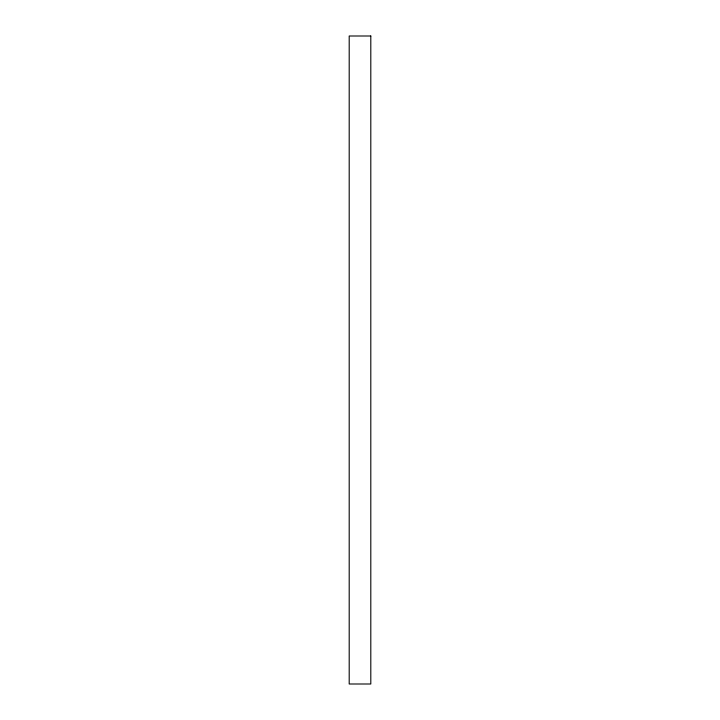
<?xml version="1.0" encoding="UTF-8"?>
<svg xmlns="http://www.w3.org/2000/svg" width="720" height="720" viewBox="0 0 720 720"><rect width="100%" height="100%" fill="white"/><g stroke="black" fill="none" stroke-linecap="round" stroke-linejoin="round"><path stroke-width="1.08" d="M370.8 36L349.2 36L349.2 684L370.8 684L370.8 36"/></g></svg>
